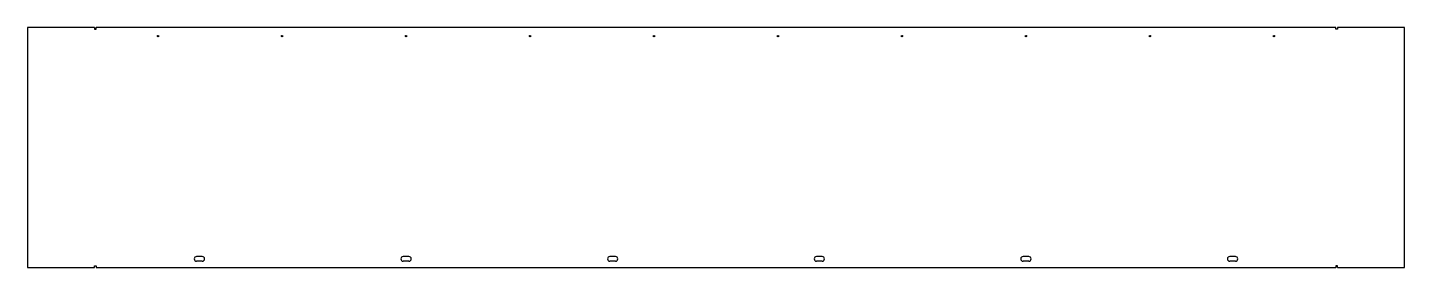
# Model space of a CAD drawing. Header units: inches. Extents: x -3992 to 22, y -688 to 12.
import ezdxf

# ---------------------------------------------------------------- set-up
doc = ezdxf.new("R2010")
doc.units = ezdxf.units.IN
doc.header["$MEASUREMENT"] = 0

msp = doc.modelspace()

# ---------------------------------------------------------------- linework, layer by layer
for p, q in [((-3991.5, 12.3), (-3991.5, -687.7)), ((-3796.5, 12.3), (-3991.5, 12.3)), ((-177.5, 12.3), (-3791.5, 12.3)), ((22.5, 12.3), (-172.5, 12.3)), ((22.5, -687.7), (22.5, 12.3)), ((-3482.1, -656), (-3498.6, -656)), ((-3482.1, -669.5), (-3498.6, -669.5)), ((-2879.8, -656), (-2896.3, -656)), ((-2879.8, -669.5), (-2896.3, -669.5)), ((-2277.4, -656), (-2293.9, -656)), ((-2277.4, -669.5), (-2293.9, -669.5)), ((-1675.1, -656), (-1691.6, -656)), ((-1675.1, -669.5), (-1691.6, -669.5)), ((-1072.8, -656), (-1089.3, -656)), ((-1072.8, -669.5), (-1089.3, -669.5)), ((-470.4, -656), (-486.9, -656)), ((-470.4, -669.5), (-486.9, -669.5)), ((-3991.5, -687.7), (-3796.5, -687.7)), ((-3791.5, -687.7), (-177.5, -687.7)), ((-172.5, -687.7), (22.5, -687.7))]:
    msp.add_line(p, q)
for points in [[(-3796.5, 12.3), (-3796.5, 7.3), (-3791.5, 7.3), (-3791.5, 12.3)], [(-172.5, 12.3), (-172.5, 7.3), (-177.5, 7.3), (-177.5, 12.3)], [(-3796.5, -687.7), (-3796.5, -682.7), (-3791.5, -682.7), (-3791.5, -687.7)], [(-172.5, -687.7), (-172.5, -682.7), (-177.5, -682.7), (-177.5, -687.7)]]:
    msp.add_lwpolyline(points)
for centre in [(-3610.8, -12.7), (-3249.4, -12.7), (-2888, -12.7), (-2526.6, -12.7), (-2165.2, -12.7), (-1803.8, -12.7), (-1442.4, -12.7), (-1081, -12.7), (-719.6, -12.7), (-358.2, -12.7)]:
    msp.add_circle(centre, 2)
for centre, start, end in [((-3498.6, -662.7), 90, 270), ((-3482.1, -662.7), 270, 90), ((-2896.3, -662.7), 90, 270), ((-2879.8, -662.7), 270, 90), ((-2293.9, -662.7), 90, 270), ((-2277.4, -662.7), 270, 90), ((-1691.6, -662.7), 90, 270), ((-1675.1, -662.7), 270, 90), ((-1089.3, -662.7), 90, 270), ((-1072.8, -662.7), 270, 90), ((-486.9, -662.7), 90, 270), ((-470.4, -662.7), 270, 90)]:
    msp.add_arc(centre, 6.75, start, end)

doc.saveas('drawing.dxf')
